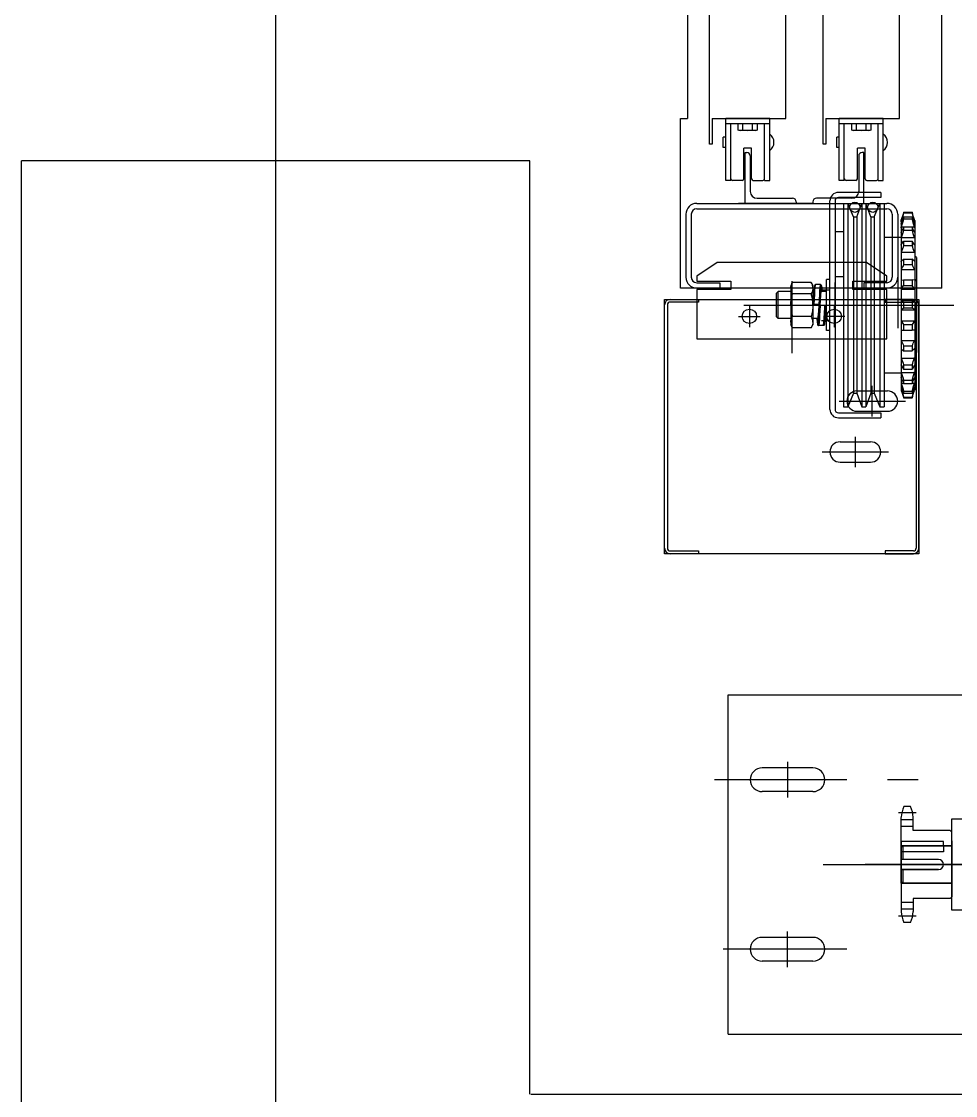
# Model space of a CAD drawing. Header units: millimetres. Extents: x -47382 to 204618, y -51045 to 127155.
# Drawn here: x 137700 to 138251, y 20871 to 21504 of the extents above; entities that cross this region are included whole.
import ezdxf

# ---------------------------------------------------------------- set-up
doc = ezdxf.new("R2010")
doc.units = ezdxf.units.MM
doc.header["$LTSCALE"] = 300
doc.header["$MEASUREMENT"] = 0
doc.linetypes.add('CEN', pattern=[62, 60, -1, 0, -1])
doc.layers.get('0').update_dxf_attribs({"linetype": 'CONTINUOUS'})
for name, color, linetype in [('A-CEN', 1, 'CEN'), ('A-DETL-PEN8', 8, 'CONTINUOUS'), ('A-ST-CONC', 2, 'CONTINUOUS')]:
    doc.layers.add(name, color=color, linetype=linetype)
doc.styles.get("Standard").update_dxf_attribs({"font": ''})
doc.styles.get('Standard').set_extended_font_data('DotumChe')

# ---------------------------------------------------------------- blocks, each defined once
blk = doc.blocks.new('G$CD692945F')
at = {"layer": 'A-DETL-PEN8'}
for p, q in [((2607.55, 597.09, 0), (2607.55, 3007.09, 0)), ((2470.55, 682.09, 0), (2470.55, 2922.09, 0)), ((2537.55, 682.09, 0), (2537.55, 2922.09, 0)), ((2457.55, 2907.09, 0), (2457.55, 697.09, 0)), ((2515.55, 697.09, 0), (2515.55, 2907.09, 0)), ((2582.55, 697.09, 0), (2582.55, 2907.09, 0)), ((2453.45, 697.09, 0), (2457.55, 697.09, 0)), ((2453.45, 597.09, 0), (2453.45, 697.09, 0)), ((2472.15, 697.09, 0), (2472.15, 682.09, 0)), ((2472.15, 697.09, 0), (2515.55, 697.09, 0)), ((2506.05, 697.09, 0), (2480.05, 697.09, 0)), ((2480.05, 660.59, 0), (2480.05, 697.09, 0)), ((2506.05, 660.59, 0), (2506.05, 697.09, 0)), ((2539.15, 697.09, 0), (2582.55, 697.09, 0)), ((2539.15, 697.09, 0), (2539.15, 682.09, 0)), ((2573.05, 697.09, 0), (2547.05, 697.09, 0)), ((2547.05, 660.59, 0), (2547.05, 697.09, 0)), ((2573.05, 660.59, 0), (2573.05, 697.09, 0)), ((2506.05, 694.09, 0), (2480.05, 694.09, 0)), ((2483.05, 660.59, 0), (2483.05, 694.09, 0)), ((2487.27, 694.09, 0), (2487.27, 690.54, 0)), ((2498.82, 694.09, 0), (2487.27, 694.09, 0)), ((2490.16, 690.54, 0), (2490.16, 694.09, 0)), ((2495.93, 690.54, 0), (2495.93, 694.09, 0)), ((2498.82, 690.54, 0), (2498.82, 694.09, 0)), ((2503.05, 660.59, 0), (2503.05, 694.09, 0)), ((2573.05, 694.09, 0), (2547.05, 694.09, 0)), ((2550.05, 660.59, 0), (2550.05, 694.09, 0)), ((2554.27, 694.09, 0), (2554.27, 690.54, 0)), ((2565.82, 694.09, 0), (2554.27, 694.09, 0)), ((2557.16, 690.54, 0), (2557.16, 694.09, 0)), ((2562.93, 690.54, 0), (2562.93, 694.09, 0)), ((2565.82, 690.54, 0), (2565.82, 694.09, 0)), ((2570.05, 660.59, 0), (2570.05, 694.09, 0)), ((2480.05, 686.09, 0), (2478.55, 686.09, 0)), ((2478.55, 680.09, 0), (2478.55, 686.09, 0)), ((2488.05, 690.09, 0), (2487.27, 690.54, 0)), ((2498.05, 690.09, 0), (2488.05, 690.09, 0)), ((2498.82, 690.54, 0), (2498.05, 690.09, 0)), ((2545.55, 680.09, 0), (2545.55, 686.09, 0)), ((2547.05, 686.09, 0), (2545.55, 686.09, 0)), ((2555.05, 690.09, 0), (2554.27, 690.54, 0)), ((2565.05, 690.09, 0), (2555.05, 690.09, 0)), ((2565.82, 690.54, 0), (2565.05, 690.09, 0)), ((2472.15, 682.09, 0), (2470.55, 682.09, 0)), ((2480.05, 680.09, 0), (2478.55, 680.09, 0)), ((2495.3, 679.59, 0), (2490.8, 679.59, 0)), ((2490.8, 661.59, 0), (2490.8, 679.59, 0)), ((2495.3, 661.59, 0), (2495.3, 679.59, 0)), ((2539.15, 682.09, 0), (2537.55, 682.09, 0)), ((2547.05, 680.09, 0), (2545.55, 680.09, 0)), ((2557.8, 661.59, 0), (2557.8, 679.59, 0)), ((2562.3, 679.59, 0), (2557.8, 679.59, 0)), ((2562.3, 661.59, 0), (2562.3, 679.59, 0)), ((2491.55, 647.09, 0), (2491.55, 677.09, 0)), ((2491.55, 677.09, 0), (2492.55, 677.09, 0)), ((2494.55, 675.09, 0), (2494.55, 654.09, 0)), ((2558.55, 675.09, 0), (2558.55, 654.09, 0)), ((2561.55, 677.09, 0), (2560.55, 677.09, 0)), ((2561.55, 647.09, 0), (2561.55, 677.09, 0)), ((2483.05, 660.59, 0), (2480.05, 660.59, 0)), ((2489.8, 660.59, 0), (2484.05, 660.59, 0)), ((2496.3, 660.59, 0), (2502.05, 660.59, 0)), ((2503.05, 660.59, 0), (2506.05, 660.59, 0)), ((2550.05, 660.59, 0), (2547.05, 660.59, 0)), ((2556.8, 660.59, 0), (2551.05, 660.59, 0)), ((2563.3, 660.59, 0), (2569.05, 660.59, 0)), ((2570.05, 660.59, 0), (2573.05, 660.59, 0)), ((2571.55, 653.59, 0), (2546.55, 653.59, 0)), ((2571.55, 653.59, 0), (2571.55, 650.59, 0)), ((2462.95, 647.09, 0), (2575.15, 647.09, 0)), ((2531.67, 647.09, 0), (2487.57, 647.09, 0)), ((2521.55, 647.09, 0), (2491.55, 647.09, 0)), ((2498.55, 650.09, 0), (2519.55, 650.09, 0)), ((2521.55, 648.09, 0), (2521.55, 647.09, 0)), ((2531.55, 648.09, 0), (2531.55, 647.09, 0)), ((2531.55, 647.09, 0), (2561.55, 647.09, 0)), ((2554.55, 650.09, 0), (2533.55, 650.09, 0)), ((2541.55, 525.59, 0), (2541.55, 648.59, 0)), ((2544.55, 648.59, 0), (2544.55, 525.59, 0)), ((2571.55, 650.59, 0), (2546.55, 650.59, 0)), ((2549.55, 647.09, 0), (2549.55, 534.44, 0)), ((2549.55, 647.09, 0), (2552.05, 647.09, 0)), ((2552.05, 647.09, 0), (2552.05, 534.44, 0)), ((2555.45, 639.09, 0), (2552.05, 647.09, 0)), ((2557.45, 639.09, 0), (2560.3, 647.09, 0)), ((2560.3, 647.09, 0), (2560.3, 534.44, 0)), ((2560.3, 647.09, 0), (2562.8, 647.09, 0)), ((2562.8, 647.09, 0), (2562.8, 534.44, 0)), ((2565.65, 639.09, 0), (2562.8, 647.09, 0)), ((2567.65, 639.09, 0), (2571.05, 647.09, 0)), ((2571.05, 647.09, 0), (2571.05, 534.44, 0)), ((2571.05, 647.09, 0), (2573.55, 647.09, 0)), ((2573.55, 647.09, 0), (2573.55, 534.44, 0)), ((2456.55, 640.69, 0), (2456.55, 603.49, 0)), ((2459.75, 640.69, 0), (2459.75, 603.49, 0)), ((2462.95, 643.89, 0), (2575.15, 643.89, 0)), ((2578.35, 640.69, 0), (2578.35, 603.49, 0)), ((2581.55, 640.69, 0), (2581.55, 603.49, 0)), ((2585.05, 641.87, 0), (2585.05, 641.46, 0)), ((2585.05, 641.87, 0), (2590.05, 641.87, 0)), ((2585.05, 641.46, 0), (2590.05, 641.46, 0)), ((2590.05, 641.87, 0), (2590.05, 641.46, 0)), ((2555.45, 639.09, 0), (2555.45, 541.46, 0)), ((2555.45, 639.09, 0), (2557.45, 639.09, 0)), ((2557.45, 639.09, 0), (2557.45, 541.46, 0)), ((2565.65, 639.09, 0), (2565.65, 541.46, 0)), ((2565.65, 639.09, 0), (2567.65, 639.09, 0)), ((2567.65, 639.09, 0), (2567.65, 541.46, 0)), ((2583.55, 637, 0), (2583.67, 637.4, 0)), ((2583.55, 637, 0), (2583.55, 636.29, 0)), ((2583.55, 636.29, 0), (2583.67, 636.72, 0)), ((2583.55, 636.29, 0), (2583.55, 634.8, 0)), ((2583.55, 634.8, 0), (2583.67, 635.15, 0)), ((2583.55, 634.8, 0), (2583.55, 632.73, 0)), ((2583.67, 636.72, 0), (2584.22, 636.72, 0)), ((2585.05, 639.11, 0), (2590.05, 639.11, 0)), ((2585.05, 639.11, 0), (2585.05, 637.89, 0)), ((2585.05, 637.89, 0), (2590.05, 637.89, 0)), ((2590.05, 639.11, 0), (2590.05, 637.89, 0)), ((2590.88, 636.72, 0), (2591.42, 636.72, 0)), ((2591.55, 637, 0), (2591.42, 637.4, 0)), ((2591.55, 637, 0), (2591.42, 637.4, 0)), ((2591.55, 636.29, 0), (2591.42, 636.72, 0)), ((2591.55, 634.8, 0), (2591.42, 635.15, 0)), ((2591.55, 637, 0), (2591.55, 636.29, 0)), ((2591.55, 636.29, 0), (2591.55, 634.63, 0)), ((2591.55, 634.8, 0), (2591.55, 632.73, 0)), ((2549.55, 630.34, 0), (2544.55, 630.34, 0)), ((2583.55, 632.73, 0), (2583.67, 633.16, 0)), ((2583.55, 632.73, 0), (2583.55, 629.83, 0)), ((2583.55, 629.83, 0), (2583.55, 626.51, 0)), ((2583.67, 633.16, 0), (2584.98, 633.16, 0)), ((2585.05, 633.31, 0), (2585.05, 631.36, 0)), ((2585.05, 633.31, 0), (2590.05, 633.31, 0)), ((2585.05, 631.36, 0), (2590.05, 631.36, 0)), ((2590.05, 633.31, 0), (2590.05, 631.36, 0)), ((2590.11, 633.16, 0), (2591.42, 633.16, 0)), ((2591.55, 632.73, 0), (2591.42, 633.16, 0)), ((2591.55, 632.73, 0), (2591.55, 629.6, 0)), ((2591.55, 629.83, 0), (2591.55, 626.51, 0)), ((2573.55, 627.09, 0), (2583.55, 627.09, 0)), ((2583.55, 626.51, 0), (2583.55, 622.38, 0)), ((2583.55, 622.38, 0), (2583.55, 618.01, 0)), ((2583.67, 626.93, 0), (2591.42, 626.93, 0)), ((2583.67, 622.57, 0), (2585.05, 624.84, 0)), ((2585.05, 624.84, 0), (2585.05, 622.26, 0)), ((2585.05, 624.84, 0), (2590.05, 624.84, 0)), ((2585.05, 622.26, 0), (2590.05, 622.26, 0)), ((2590.05, 624.84, 0), (2590.05, 622.26, 0)), ((2591.42, 622.57, 0), (2590.05, 624.84, 0)), ((2591.55, 626.51, 0), (2591.55, 622.23, 0)), ((2591.55, 622.38, 0), (2591.55, 618.01, 0)), ((2583.55, 618.01, 0), (2583.55, 612.88, 0)), ((2583.67, 618.38, 0), (2591.42, 618.38, 0)), ((2591.55, 618.01, 0), (2591.55, 612.85, 0)), ((2592.55, 615.09, 0), (2591.55, 615.98, 0)), ((2592.55, 615.09, 0), (2592.55, 562.52, 0)), ((2475.05, 612.19, 0), (2463.05, 604.19, 0)), ((2563.05, 612.19, 0), (2475.05, 612.19, 0)), ((2575.05, 604.19, 0), (2563.05, 612.19, 0)), ((2581.55, 610.69, 0), (2581.55, 573.49, 0)), ((2583.55, 612.88, 0), (2583.55, 607.7, 0)), ((2583.67, 612.96, 0), (2585.05, 614.17, 0)), ((2585.05, 614.17, 0), (2590.05, 614.17, 0)), ((2585.05, 614.17, 0), (2585.05, 611.12, 0)), ((2585.05, 611.12, 0), (2590.05, 611.12, 0)), ((2591.42, 612.96, 0), (2590.05, 614.17, 0)), ((2590.05, 614.17, 0), (2590.05, 611.12, 0)), ((2591.55, 612.88, 0), (2591.55, 607.7, 0)), ((2463.05, 604.19, 0), (2463.05, 601.19, 0)), ((2539.55, 587.09, 0), (2539.55, 602.09, 0)), ((2541.55, 602.09, 0), (2539.55, 602.09, 0)), ((2549.55, 603.84, 0), (2544.55, 603.84, 0)), ((2575.05, 601.19, 0), (2575.05, 604.19, 0)), ((2583.55, 607.7, 0), (2583.55, 601.88, 0)), ((2583.67, 608.01, 0), (2591.42, 608.01, 0)), ((2583.67, 601.86, 0), (2585.05, 601.92, 0)), ((2585.05, 601.92, 0), (2585.05, 598.58, 0)), ((2585.05, 601.92, 0), (2590.05, 601.92, 0)), ((2591.42, 601.86, 0), (2590.05, 601.92, 0)), ((2590.05, 601.92, 0), (2590.05, 598.58, 0)), ((2591.55, 607.7, 0), (2591.55, 601.88, 0)), ((2592.55, 602.56, 0), (2592.55, 602.63, 0)), ((2592.55, 602.56, 0), (2592.55, 602.36, 0)), ((2592.55, 601.15, 0), (2592.55, 602.36, 0)), ((2607.55, 597.09, 0), (2453.45, 597.09, 0)), ((2462.95, 600.29, 0), (2476.55, 600.29, 0)), ((2462.95, 597.09, 0), (2476.55, 597.09, 0)), ((2463.05, 601.19, 0), (2483.05, 601.19, 0)), ((2483.05, 596.19, 0), (2463.05, 596.19, 0)), ((2463.05, 596.19, 0), (2463.05, 567.19, 0)), ((2476.55, 600.29, 0), (2476.55, 597.09, 0)), ((2483.05, 601.19, 0), (2483.05, 596.19, 0)), ((2519.48, 600.49, 0), (2518.45, 598.7, 0)), ((2518.45, 598.7, 0), (2518.45, 597.14, 0)), ((2518.45, 597.14, 0), (2518.47, 597.61, 0)), ((2518.45, 597.14, 0), (2518.45, 587.09, 0)), ((2518.45, 597.14, 0), (2518.47, 596.68, 0)), ((2518.47, 597.61, 0), (2518.53, 598.07, 0)), ((2518.47, 596.68, 0), (2518.53, 596.22, 0)), ((2518.53, 598.07, 0), (2518.64, 598.54, 0)), ((2518.53, 596.22, 0), (2518.64, 595.75, 0)), ((2518.64, 598.54, 0), (2518.79, 599.02, 0)), ((2518.64, 595.75, 0), (2518.79, 595.27, 0)), ((2518.79, 599.02, 0), (2519.09, 599.75, 0)), ((2519.05, 601.22, 0), (2519.05, 558.8, 0)), ((2519.09, 599.75, 0), (2519.48, 600.49, 0)), ((2530.51, 600.49, 0), (2519.48, 600.49, 0)), ((2530.51, 600.49, 0), (2531.55, 598.7, 0)), ((2530.9, 599.75, 0), (2530.51, 600.49, 0)), ((2531.21, 599.02, 0), (2530.9, 599.75, 0)), ((2531.36, 598.54, 0), (2531.21, 599.02, 0)), ((2531.36, 595.75, 0), (2531.21, 595.27, 0)), ((2531.46, 598.07, 0), (2531.36, 598.54, 0)), ((2531.46, 596.22, 0), (2531.36, 595.75, 0)), ((2531.53, 597.61, 0), (2531.46, 598.07, 0)), ((2531.53, 596.68, 0), (2531.46, 596.22, 0)), ((2531.55, 597.14, 0), (2531.53, 597.61, 0)), ((2531.55, 597.14, 0), (2531.53, 596.68, 0)), ((2531.55, 598.7, 0), (2531.55, 597.14, 0)), ((2531.55, 597.14, 0), (2531.55, 587.09, 0)), ((2532.21, 595.73, 0), (2531.98, 591.91, 0)), ((2532.37, 597.61, 0), (2532.21, 595.73, 0)), ((2532.49, 598.42, 0), (2532.37, 597.61, 0)), ((2532.58, 598.77, 0), (2532.49, 598.42, 0)), ((2532.71, 599.01, 0), (2532.58, 598.77, 0)), ((2532.67, 595.43, 0), (2532.84, 597.74, 0)), ((2532.85, 599.12, 0), (2532.71, 599.01, 0)), ((2532.84, 597.74, 0), (2532.95, 598.65, 0)), ((2533.12, 599.2, 0), (2532.85, 599.12, 0)), ((2532.95, 598.65, 0), (2533.01, 598.95, 0)), ((2533.01, 598.95, 0), (2533.06, 599.14, 0)), ((2533.06, 599.14, 0), (2533.09, 599.18, 0)), ((2533.09, 599.18, 0), (2533.11, 599.19, 0)), ((2533.11, 599.19, 0), (2533.12, 599.2, 0)), ((2535.92, 599.19, 0), (2533.12, 599.2, 0)), ((2535.64, 597.7, 0), (2535.46, 595.3, 0)), ((2535.76, 598.71, 0), (2535.64, 597.7, 0)), ((2535.83, 599.02, 0), (2535.76, 598.71, 0)), ((2535.87, 599.14, 0), (2535.83, 599.02, 0)), ((2535.89, 599.17, 0), (2535.87, 599.14, 0)), ((2535.91, 599.19, 0), (2535.89, 599.17, 0)), ((2535.92, 599.19, 0), (2535.91, 599.19, 0)), ((2535.92, 599.19, 0), (2535.94, 599.19, 0)), ((2535.95, 599.19, 0), (2535.94, 599.19, 0)), ((2536.19, 599.12, 0), (2535.95, 599.19, 0)), ((2536.07, 596.44, 0), (2535.98, 595.16, 0)), ((2536.22, 597.92, 0), (2536.07, 596.44, 0)), ((2536.33, 599, 0), (2536.19, 599.12, 0)), ((2536.31, 598.45, 0), (2536.22, 597.92, 0)), ((2536.26, 595.42, 0), (2536.32, 595.64, 0)), ((2536.35, 598.61, 0), (2536.31, 598.45, 0)), ((2536.32, 595.64, 0), (2536.38, 595.77, 0)), ((2536.41, 598.9, 0), (2536.33, 599, 0)), ((2536.38, 598.67, 0), (2536.35, 598.61, 0)), ((2536.4, 598.68, 0), (2536.38, 598.67, 0)), ((2536.38, 595.77, 0), (2536.41, 595.79, 0)), ((2536.41, 598.69, 0), (2536.4, 598.68, 0)), ((2536.51, 598.63, 0), (2536.41, 598.9, 0)), ((2536.42, 598.69, 0), (2536.41, 598.69, 0)), ((2536.41, 595.79, 0), (2536.42, 595.79, 0)), ((2536.42, 598.69, 0), (2536.43, 598.69, 0)), ((2536.42, 595.79, 0), (2536.45, 595.79, 0)), ((2536.43, 598.69, 0), (2536.45, 598.68, 0)), ((2536.45, 598.68, 0), (2536.47, 598.65, 0)), ((2536.45, 595.79, 0), (2536.46, 595.77, 0)), ((2536.46, 595.77, 0), (2536.5, 595.71, 0)), ((2536.47, 598.65, 0), (2536.51, 598.54, 0)), ((2536.5, 595.71, 0), (2536.55, 595.57, 0)), ((2536.59, 598.23, 0), (2536.51, 598.63, 0)), ((2536.51, 598.54, 0), (2536.57, 598.27, 0)), ((2536.55, 596.09, 0), (2541.55, 596.09, 0)), ((2536.57, 598.27, 0), (2536.69, 597.39, 0)), ((2536.7, 597.27, 0), (2536.59, 598.23, 0)), ((2536.69, 597.39, 0), (2536.87, 595.09, 0)), ((2536.87, 595.09, 0), (2536.7, 597.27, 0)), ((2544.55, 587.09, 0), (2544.55, 600.34, 0)), ((2555.05, 596.19, 0), (2555.05, 601.19, 0)), ((2555.05, 601.19, 0), (2575.05, 601.19, 0)), ((2575.05, 596.19, 0), (2555.05, 596.19, 0)), ((2575.15, 600.29, 0), (2561.55, 600.29, 0)), ((2561.55, 600.29, 0), (2561.55, 597.09, 0)), ((2575.15, 597.09, 0), (2561.55, 597.09, 0)), ((2575.05, 567.19, 0), (2575.05, 596.19, 0)), ((2583.55, 601.88, 0), (2583.55, 596.2, 0)), ((2583.55, 596.2, 0), (2583.55, 590.02, 0)), ((2583.66, 601.86, 0), (2583.67, 601.86, 0)), ((2583.67, 596.42, 0), (2585.05, 598.58, 0)), ((2583.67, 596.42, 0), (2591.42, 596.42, 0)), ((2585.05, 598.58, 0), (2590.05, 598.58, 0)), ((2591.42, 596.42, 0), (2590.05, 598.58, 0)), ((2591.44, 601.86, 0), (2591.42, 601.86, 0)), ((2591.55, 601.88, 0), (2591.55, 596.2, 0)), ((2591.55, 596.2, 0), (2591.55, 590.02, 0)), ((2592.55, 601.15, 0), (2592.55, 600.6, 0)), ((2592.55, 600.6, 0), (2592.55, 588.96, 0)), ((2444.05, 590.44, 0), (2594.05, 590.44, 0)), ((2444.05, 440.44, 0), (2444.05, 590.44, 0)), ((2447.25, 590.44, 0), (2464.05, 590.44, 0)), ((2464.05, 590.44, 0), (2464.05, 588.84, 0)), ((2510.05, 594.09, 0), (2511.05, 595.09, 0)), ((2510.05, 593.24, 0), (2510.05, 594.09, 0)), ((2510.05, 580.09, 0), (2510.05, 593.24, 0)), ((2511.05, 594.12, 0), (2511.05, 595.09, 0)), ((2518.45, 595.09, 0), (2511.05, 595.09, 0)), ((2511.05, 579.09, 0), (2511.05, 594.12, 0)), ((2518.53, 588.92, 0), (2518.64, 589.87, 0)), ((2518.64, 589.87, 0), (2518.79, 590.84, 0)), ((2518.79, 595.27, 0), (2519.09, 594.54, 0)), ((2518.79, 590.84, 0), (2519.09, 592.3, 0)), ((2519.09, 594.54, 0), (2519.48, 593.79, 0)), ((2519.09, 592.3, 0), (2519.48, 593.79, 0)), ((2530.51, 593.79, 0), (2519.48, 593.79, 0)), ((2530.9, 594.54, 0), (2530.51, 593.79, 0)), ((2530.9, 592.3, 0), (2530.51, 593.79, 0)), ((2531.21, 595.27, 0), (2530.9, 594.54, 0)), ((2531.21, 590.84, 0), (2530.9, 592.3, 0)), ((2531.36, 589.87, 0), (2531.21, 590.84, 0)), ((2531.47, 588.92, 0), (2531.36, 589.87, 0)), ((2532.17, 595.09, 0), (2531.55, 595.09, 0)), ((2531.98, 591.91, 0), (2531.77, 587.58, 0)), ((2532.27, 587.56, 0), (2532.56, 593.56, 0)), ((2532.56, 593.56, 0), (2532.67, 595.43, 0)), ((2535.35, 593.35, 0), (2535.06, 587.43, 0)), ((2535.46, 595.3, 0), (2535.35, 593.35, 0)), ((2535.8, 592.15, 0), (2535.56, 587.4, 0)), ((2535.56, 587.32, 0), (2535.87, 591.82, 0)), ((2535.73, 589.82, 0), (2535.56, 587.32, 0)), ((2535.98, 593.16, 0), (2535.73, 589.82, 0)), ((2535.98, 595.16, 0), (2535.8, 592.15, 0)), ((2535.87, 591.82, 0), (2536.03, 593.71, 0)), ((2536.14, 594.66, 0), (2535.98, 593.16, 0)), ((2536.03, 593.71, 0), (2536.14, 594.71, 0)), ((2536.14, 594.71, 0), (2536.26, 595.42, 0)), ((2536.15, 594.75, 0), (2536.14, 594.66, 0)), ((2536.3, 595.5, 0), (2536.15, 594.75, 0)), ((2539.55, 595.09, 0), (2536.2, 595.09, 0)), ((2536.55, 595.57, 0), (2536.65, 595.09, 0)), ((2590.85, 590.44, 0), (2574.05, 590.44, 0)), ((2574.05, 590.44, 0), (2574.05, 588.84, 0)), ((2583.55, 590.02, 0), (2583.55, 584.17, 0)), ((2583.67, 589.89, 0), (2591.42, 589.89, 0)), ((2583.67, 589.89, 0), (2585.05, 588.82, 0)), ((2591.42, 589.89, 0), (2590.05, 588.82, 0)), ((2591.55, 590.02, 0), (2591.55, 584.17, 0)), ((2594.05, 590.44, 0), (2594.05, 440.44, 0)), ((2444.05, 443.64, 0), (2444.05, 587.24, 0)), ((2445.65, 587.24, 0), (2445.65, 443.64, 0)), ((2464.05, 588.84, 0), (2447.25, 588.84, 0)), ((2490.71, 587.09, 0), (2614.75, 587.09, 0)), ((2494.05, 586.82, 0), (2494.05, 574.07, 0)), ((2518.45, 587.09, 0), (2518.47, 588, 0)), ((2518.45, 587.09, 0), (2518.45, 577.04, 0)), ((2518.45, 587.09, 0), (2518.47, 586.19, 0)), ((2518.47, 588, 0), (2518.53, 588.92, 0)), ((2518.47, 586.19, 0), (2518.53, 585.27, 0)), ((2518.53, 585.27, 0), (2518.64, 584.32, 0)), ((2518.64, 584.32, 0), (2518.79, 583.35, 0)), ((2518.79, 583.35, 0), (2519.09, 581.89, 0)), ((2531.21, 583.35, 0), (2530.9, 581.89, 0)), ((2531.36, 584.32, 0), (2531.21, 583.35, 0)), ((2531.47, 585.27, 0), (2531.36, 584.32, 0)), ((2531.53, 588, 0), (2531.47, 588.92, 0)), ((2531.53, 586.19, 0), (2531.47, 585.27, 0)), ((2531.55, 587.09, 0), (2531.53, 588, 0)), ((2531.55, 587.09, 0), (2531.53, 586.19, 0)), ((2531.55, 587.09, 0), (2531.55, 577.04, 0)), ((2531.77, 587.56, 0), (2531.77, 587.58, 0)), ((2531.77, 587.56, 0), (2532.4, 587.52, 0)), ((2535.06, 587.43, 0), (2532.27, 587.56, 0)), ((2532.4, 587.52, 0), (2535.06, 587.34, 0)), ((2534.88, 581.9, 0), (2535.01, 583.54, 0)), ((2535.24, 587.11, 0), (2534.92, 582.35, 0)), ((2535.24, 586.97, 0), (2534.93, 580.92, 0)), ((2535.01, 583.54, 0), (2535.24, 587.11, 0)), ((2535.5, 587.41, 0), (2535.06, 587.43, 0)), ((2535.06, 587.34, 0), (2535.51, 587.32, 0)), ((2535.24, 587.11, 0), (2535.24, 586.97, 0)), ((2535.24, 587.11, 0), (2535.24, 587.11, 0)), ((2535.24, 587.11, 0), (2535.24, 587.11, 0)), ((2535.24, 587.11, 0), (2535.25, 587.11, 0)), ((2535.29, 586.96, 0), (2535.24, 586.97, 0)), ((2535.24, 586.97, 0), (2535.24, 586.97, 0)), ((2535.24, 586.97, 0), (2535.24, 586.97, 0)), ((2535.24, 586.97, 0), (2535.24, 586.97, 0)), ((2535.25, 587.11, 0), (2535.26, 587.12, 0)), ((2535.26, 587.12, 0), (2535.42, 587.12, 0)), ((2535.74, 586.93, 0), (2535.29, 586.96, 0)), ((2535.42, 587.12, 0), (2535.74, 587.1, 0)), ((2535.74, 586.93, 0), (2535.44, 580.85, 0)), ((2535.55, 587.4, 0), (2535.5, 587.41, 0)), ((2535.51, 587.32, 0), (2535.56, 587.32, 0)), ((2535.56, 587.4, 0), (2535.55, 587.4, 0)), ((2535.56, 587.32, 0), (2535.56, 587.4, 0)), ((2535.56, 587.4, 0), (2535.56, 587.4, 0)), ((2535.56, 587.32, 0), (2535.56, 587.32, 0)), ((2535.56, 587.32, 0), (2535.56, 587.32, 0)), ((2535.74, 587.1, 0), (2538.53, 586.91, 0)), ((2538.53, 586.8, 0), (2535.74, 586.93, 0)), ((2538.26, 581.2, 0), (2538.53, 586.8, 0)), ((2538.97, 586.88, 0), (2538.53, 586.91, 0)), ((2538.53, 586.8, 0), (2538.98, 586.79, 0)), ((2539.03, 586.79, 0), (2538.73, 580.79, 0)), ((2539.02, 586.87, 0), (2538.97, 586.88, 0)), ((2538.98, 586.79, 0), (2539.03, 586.79, 0)), ((2539.03, 586.87, 0), (2539.02, 586.87, 0)), ((2539.03, 586.87, 0), (2539.03, 586.79, 0)), ((2539.03, 586.87, 0), (2539.03, 586.87, 0)), ((2539.03, 586.79, 0), (2539.03, 586.79, 0)), ((2539.03, 586.79, 0), (2539.03, 586.79, 0)), ((2539.55, 572.09, 0), (2539.55, 587.09, 0)), ((2544.05, 586.82, 0), (2544.05, 574.07, 0)), ((2544.55, 573.84, 0), (2544.55, 587.09, 0)), ((2574.05, 588.84, 0), (2590.85, 588.84, 0)), ((2583.55, 584.17, 0), (2583.55, 577.99, 0)), ((2583.67, 584.3, 0), (2585.05, 585.37, 0)), ((2583.67, 584.3, 0), (2591.42, 584.3, 0)), ((2585.05, 588.82, 0), (2585.05, 585.37, 0)), ((2585.05, 588.82, 0), (2590.05, 588.82, 0)), ((2585.05, 585.37, 0), (2590.05, 585.37, 0)), ((2590.05, 588.82, 0), (2590.05, 585.37, 0)), ((2591.42, 584.3, 0), (2590.05, 585.37, 0)), ((2591.55, 584.17, 0), (2591.55, 577.99, 0)), ((2592.45, 587.24, 0), (2592.45, 443.64, 0)), ((2592.55, 588.96, 0), (2592.55, 588.21, 0)), ((2592.55, 585.82, 0), (2592.55, 588.21, 0)), ((2592.55, 585.82, 0), (2592.55, 585.07, 0)), ((2592.55, 585.07, 0), (2592.55, 573.49, 0)), ((2594.05, 443.64, 0), (2594.05, 587.24, 0)), ((2487.67, 580.44, 0), (2500.42, 580.44, 0)), ((2510.05, 580.09, 0), (2511.05, 579.09, 0)), ((2518.45, 579.09, 0), (2511.05, 579.09, 0)), ((2518.45, 577.04, 0), (2518.47, 577.51, 0)), ((2518.45, 577.04, 0), (2518.45, 575.49, 0)), ((2518.45, 577.04, 0), (2518.47, 576.58, 0)), ((2518.47, 577.51, 0), (2518.53, 577.97, 0)), ((2518.47, 576.58, 0), (2518.53, 576.12, 0)), ((2518.53, 577.97, 0), (2518.64, 578.44, 0)), ((2518.64, 578.44, 0), (2518.79, 578.92, 0)), ((2518.79, 578.92, 0), (2519.09, 579.65, 0)), ((2519.09, 581.89, 0), (2519.48, 580.39, 0)), ((2519.09, 579.65, 0), (2519.48, 580.39, 0)), ((2530.51, 580.39, 0), (2519.48, 580.39, 0)), ((2530.9, 581.89, 0), (2530.51, 580.39, 0)), ((2530.9, 579.65, 0), (2530.51, 580.39, 0)), ((2531.21, 578.92, 0), (2530.9, 579.65, 0)), ((2531.36, 578.44, 0), (2531.21, 578.92, 0)), ((2531.46, 577.97, 0), (2531.36, 578.44, 0)), ((2531.53, 577.51, 0), (2531.46, 577.97, 0)), ((2531.53, 576.58, 0), (2531.46, 576.12, 0)), ((2531.55, 577.04, 0), (2531.53, 577.51, 0)), ((2531.55, 577.04, 0), (2531.53, 576.58, 0)), ((2534.58, 579.09, 0), (2531.55, 579.09, 0)), ((2531.55, 577.04, 0), (2531.55, 575.49, 0)), ((2533.92, 579.09, 0), (2534.08, 576.94, 0)), ((2533.92, 579.09, 0), (2534.06, 577.27, 0)), ((2534.06, 577.27, 0), (2534.13, 576.55, 0)), ((2534.08, 576.94, 0), (2534.2, 575.98, 0)), ((2534.14, 579.09, 0), (2534.24, 578.61, 0)), ((2534.24, 578.61, 0), (2534.29, 578.47, 0)), ((2534.29, 578.47, 0), (2534.33, 578.41, 0)), ((2534.33, 578.41, 0), (2534.34, 578.4, 0)), ((2534.34, 578.4, 0), (2534.37, 578.39, 0)), ((2534.37, 578.39, 0), (2534.38, 578.4, 0)), ((2534.38, 578.4, 0), (2534.39, 578.4, 0)), ((2534.39, 578.4, 0), (2534.42, 578.43, 0)), ((2534.42, 578.43, 0), (2534.49, 578.6, 0)), ((2534.6, 579.18, 0), (2534.49, 578.69, 0)), ((2534.49, 578.6, 0), (2534.56, 578.9, 0)), ((2534.63, 576.72, 0), (2534.52, 575.92, 0)), ((2534.56, 578.9, 0), (2534.69, 579.85, 0)), ((2534.72, 580.13, 0), (2534.6, 579.18, 0)), ((2534.81, 579.01, 0), (2534.63, 576.72, 0)), ((2534.69, 579.85, 0), (2534.88, 581.9, 0)), ((2534.92, 582.35, 0), (2534.72, 580.13, 0)), ((2534.93, 580.92, 0), (2534.81, 579.01, 0)), ((2535.33, 578.93, 0), (2535.16, 576.55, 0)), ((2535.44, 580.85, 0), (2535.33, 578.93, 0)), ((2536.55, 578.09, 0), (2541.55, 578.09, 0)), ((2550.42, 580.44, 0), (2537.67, 580.44, 0)), ((2537.84, 575.55, 0), (2537.97, 576.69, 0)), ((2537.97, 576.69, 0), (2538.15, 579.19, 0)), ((2538.15, 579.19, 0), (2538.26, 581.2, 0)), ((2538.53, 577.79, 0), (2538.38, 576.3, 0)), ((2538.73, 580.79, 0), (2538.53, 577.79, 0)), ((2539.55, 579.09, 0), (2538.62, 579.09, 0)), ((2583.55, 577.99, 0), (2583.55, 572.31, 0)), ((2583.67, 577.77, 0), (2591.42, 577.77, 0)), ((2583.67, 577.77, 0), (2585.05, 575.61, 0)), ((2591.42, 577.77, 0), (2590.05, 575.61, 0)), ((2591.55, 577.99, 0), (2591.55, 572.31, 0)), ((2519.48, 573.69, 0), (2518.45, 575.49, 0)), ((2518.53, 576.12, 0), (2518.64, 575.65, 0)), ((2518.64, 575.65, 0), (2518.79, 575.17, 0)), ((2518.79, 575.17, 0), (2519.09, 574.44, 0)), ((2519.09, 574.44, 0), (2519.48, 573.69, 0)), ((2530.51, 573.69, 0), (2519.48, 573.69, 0)), ((2530.51, 573.69, 0), (2531.55, 575.49, 0)), ((2530.9, 574.44, 0), (2530.51, 573.69, 0)), ((2531.21, 575.17, 0), (2530.9, 574.44, 0)), ((2531.36, 575.65, 0), (2531.21, 575.17, 0)), ((2531.46, 576.12, 0), (2531.36, 575.65, 0)), ((2534.13, 576.55, 0), (2534.24, 575.79, 0)), ((2534.2, 575.98, 0), (2534.3, 575.5, 0)), ((2534.24, 575.79, 0), (2534.3, 575.58, 0)), ((2534.3, 575.58, 0), (2534.33, 575.52, 0)), ((2534.3, 575.5, 0), (2534.39, 575.29, 0)), ((2534.33, 575.52, 0), (2534.35, 575.5, 0)), ((2534.35, 575.5, 0), (2534.36, 575.49, 0)), ((2534.36, 575.49, 0), (2534.38, 575.49, 0)), ((2534.39, 575.5, 0), (2534.38, 575.49, 0)), ((2534.41, 575.53, 0), (2534.39, 575.5, 0)), ((2534.39, 575.29, 0), (2534.46, 575.19, 0)), ((2534.47, 575.67, 0), (2534.41, 575.53, 0)), ((2534.46, 575.19, 0), (2534.6, 575.07, 0)), ((2534.52, 575.92, 0), (2534.47, 575.67, 0)), ((2534.6, 575.07, 0), (2534.87, 574.99, 0)), ((2534.87, 574.99, 0), (2534.88, 574.99, 0)), ((2537.67, 574.99, 0), (2534.87, 574.99, 0)), ((2534.89, 575, 0), (2534.88, 574.99, 0)), ((2534.9, 575.02, 0), (2534.89, 575, 0)), ((2534.93, 575.07, 0), (2534.9, 575.02, 0)), ((2534.99, 575.28, 0), (2534.93, 575.07, 0)), ((2535.05, 575.6, 0), (2534.99, 575.28, 0)), ((2535.16, 576.55, 0), (2535.05, 575.6, 0)), ((2537.67, 574.99, 0), (2537.68, 575, 0)), ((2537.67, 574.99, 0), (2537.67, 574.99, 0)), ((2537.67, 574.99, 0), (2537.69, 574.99, 0)), ((2537.68, 575, 0), (2537.71, 575.02, 0)), ((2537.7, 574.99, 0), (2537.69, 574.99, 0)), ((2537.94, 575.07, 0), (2537.7, 574.99, 0)), ((2537.71, 575.02, 0), (2537.73, 575.06, 0)), ((2537.73, 575.06, 0), (2537.77, 575.2, 0)), ((2537.77, 575.2, 0), (2537.84, 575.55, 0)), ((2538.08, 575.18, 0), (2537.94, 575.07, 0)), ((2538.21, 575.41, 0), (2538.08, 575.18, 0)), ((2538.28, 575.65, 0), (2538.21, 575.41, 0)), ((2538.38, 576.3, 0), (2538.28, 575.65, 0)), ((2541.55, 572.09, 0), (2539.55, 572.09, 0)), ((2583.55, 572.31, 0), (2583.55, 566.49, 0)), ((2583.66, 572.33, 0), (2583.67, 572.33, 0)), ((2583.67, 572.33, 0), (2585.05, 572.27, 0)), ((2585.05, 575.61, 0), (2585.05, 572.27, 0)), ((2585.05, 575.61, 0), (2590.05, 575.61, 0)), ((2585.05, 572.27, 0), (2590.05, 572.27, 0)), ((2590.05, 575.61, 0), (2590.05, 572.27, 0)), ((2591.42, 572.33, 0), (2590.05, 572.27, 0)), ((2591.44, 572.33, 0), (2591.42, 572.33, 0)), ((2591.55, 572.31, 0), (2591.55, 566.49, 0)), ((2592.55, 573.49, 0), (2592.55, 572.95, 0)), ((2592.55, 571.76, 0), (2592.55, 572.95, 0)), ((2592.55, 571.76, 0), (2592.55, 571.56, 0)), ((2463.05, 567.19, 0), (2575.05, 567.19, 0)), ((2583.55, 566.49, 0), (2583.55, 561.31, 0)), ((2583.67, 566.18, 0), (2591.42, 566.18, 0)), ((2591.55, 566.49, 0), (2591.55, 561.31, 0)), ((2583.55, 561.31, 0), (2583.55, 556.18, 0)), ((2583.67, 561.23, 0), (2585.05, 560.02, 0)), ((2585.05, 563.07, 0), (2585.05, 560.02, 0)), ((2585.05, 563.07, 0), (2590.05, 563.07, 0)), ((2585.05, 560.02, 0), (2590.05, 560.02, 0)), ((2590.05, 563.07, 0), (2590.05, 560.02, 0)), ((2591.42, 561.23, 0), (2590.05, 560.02, 0)), ((2591.55, 561.31, 0), (2591.55, 556.18, 0)), ((2592.55, 559.09, 0), (2591.55, 558.21, 0)), ((2592.55, 562.52, 0), (2592.55, 559.09, 0)), ((2583.55, 556.18, 0), (2583.55, 551.81, 0)), ((2583.55, 551.81, 0), (2583.55, 547.68, 0)), ((2583.67, 555.81, 0), (2591.42, 555.81, 0)), ((2583.67, 551.62, 0), (2585.05, 549.35, 0)), ((2585.05, 551.93, 0), (2585.05, 549.35, 0)), ((2585.05, 551.93, 0), (2590.05, 551.93, 0)), ((2590.05, 551.93, 0), (2590.05, 549.35, 0)), ((2591.42, 551.62, 0), (2590.05, 549.35, 0)), ((2591.55, 556.18, 0), (2591.55, 551.81, 0)), ((2591.55, 551.81, 0), (2591.55, 547.68, 0)), ((2573.55, 547.09, 0), (2583.55, 547.09, 0)), ((2583.55, 547.68, 0), (2583.55, 544.36, 0)), ((2583.67, 547.26, 0), (2591.42, 547.26, 0)), ((2585.05, 549.35, 0), (2590.05, 549.35, 0)), ((2591.55, 547.68, 0), (2591.55, 544.36, 0)), ((2555.45, 541.46, 0), (2555.45, 535.09, 0)), ((2557.45, 541.46, 0), (2557.45, 535.09, 0)), ((2565.65, 541.46, 0), (2565.65, 535.09, 0)), ((2566.55, 521.44, 0), (2566.55, 539.44, 0)), ((2567.65, 541.46, 0), (2567.65, 535.09, 0)), ((2583.55, 544.36, 0), (2583.55, 541.46, 0)), ((2583.55, 541.46, 0), (2583.67, 541.03, 0)), ((2583.55, 541.46, 0), (2583.55, 539.39, 0)), ((2583.55, 539.39, 0), (2583.67, 539.04, 0)), ((2583.55, 539.39, 0), (2583.55, 537.9, 0)), ((2583.67, 541.03, 0), (2584.98, 541.03, 0)), ((2585.05, 542.83, 0), (2585.05, 540.88, 0)), ((2585.05, 542.83, 0), (2590.05, 542.83, 0)), ((2585.05, 540.88, 0), (2590.05, 540.88, 0)), ((2590.05, 542.83, 0), (2590.05, 540.88, 0)), ((2590.11, 541.03, 0), (2591.42, 541.03, 0)), ((2591.55, 541.46, 0), (2591.42, 541.03, 0)), ((2591.55, 539.39, 0), (2591.42, 539.04, 0)), ((2591.55, 544.36, 0), (2591.55, 541.46, 0)), ((2591.55, 541.46, 0), (2591.55, 539.39, 0)), ((2591.55, 539.39, 0), (2591.55, 537.9, 0)), ((2549.55, 534.44, 0), (2549.55, 527.09, 0)), ((2555.45, 535.09, 0), (2552.05, 527.09, 0)), ((2552.05, 534.44, 0), (2552.05, 527.09, 0)), ((2555.45, 535.09, 0), (2557.45, 535.09, 0)), ((2557.45, 535.09, 0), (2560.3, 527.09, 0)), ((2557.55, 536.44, 0), (2575.55, 536.44, 0)), ((2560.3, 534.44, 0), (2560.3, 527.09, 0)), ((2565.65, 535.09, 0), (2562.8, 527.09, 0)), ((2562.8, 534.44, 0), (2562.8, 527.09, 0)), ((2565.65, 535.09, 0), (2567.65, 535.09, 0)), ((2567.65, 535.09, 0), (2571.05, 527.09, 0)), ((2571.05, 534.44, 0), (2571.05, 527.09, 0)), ((2573.55, 534.44, 0), (2573.55, 527.09, 0)), ((2583.55, 537.9, 0), (2583.67, 537.47, 0)), ((2583.55, 537.9, 0), (2583.55, 537.19, 0)), ((2583.55, 537.19, 0), (2583.67, 536.79, 0)), ((2583.67, 537.47, 0), (2584.22, 537.47, 0)), ((2585.05, 536.3, 0), (2585.05, 535.08, 0)), ((2585.05, 536.3, 0), (2590.05, 536.3, 0)), ((2585.05, 535.08, 0), (2590.05, 535.08, 0)), ((2585.05, 532.73, 0), (2590.05, 532.73, 0)), ((2585.05, 532.73, 0), (2585.05, 532.31, 0)), ((2585.05, 532.31, 0), (2590.05, 532.31, 0)), ((2585.05, 532.31, 0), (2590.05, 532.31, 0)), ((2590.05, 536.3, 0), (2590.05, 535.08, 0)), ((2590.05, 532.73, 0), (2590.05, 532.31, 0)), ((2590.88, 537.47, 0), (2591.42, 537.47, 0)), ((2591.55, 537.9, 0), (2591.42, 537.47, 0)), ((2591.55, 537.19, 0), (2591.42, 536.79, 0)), ((2591.55, 537.19, 0), (2591.42, 536.79, 0)), ((2591.55, 537.9, 0), (2591.55, 537.19, 0)), ((2547.05, 530.44, 0), (2586.05, 530.44, 0)), ((2549.55, 527.09, 0), (2552.05, 527.09, 0)), ((2560.3, 527.09, 0), (2562.8, 527.09, 0)), ((2571.05, 527.09, 0), (2573.55, 527.09, 0)), ((2546.55, 523.59, 0), (2571.55, 523.59, 0)), ((2546.55, 520.59, 0), (2571.55, 520.59, 0)), ((2557.55, 524.44, 0), (2575.55, 524.44, 0)), ((2571.55, 523.59, 0), (2571.55, 520.59, 0)), ((2556.55, 491.44, 0), (2556.55, 509.44, 0)), ((2547.55, 506.44, 0), (2565.55, 506.44, 0)), ((2537.05, 500.44, 0), (2576.05, 500.44, 0)), ((2547.55, 494.44, 0), (2565.55, 494.44, 0)), ((2594.05, 440.44, 0), (2444.05, 440.44, 0)), ((2447.25, 442.04, 0), (2464.05, 442.04, 0)), ((2464.05, 440.44, 0), (2447.25, 440.44, 0)), ((2464.05, 442.04, 0), (2464.05, 440.44, 0)), ((2590.85, 442.04, 0), (2574.05, 442.04, 0)), ((2574.05, 442.04, 0), (2574.05, 440.44, 0)), ((2574.05, 440.44, 0), (2590.85, 440.44, 0)), ((2481.55, 357.09, 0), (2731.55, 357.09, 0)), ((2481.55, 157.09, 0), (2481.55, 357.09, 0)), ((2516.55, 317.59, 0), (2516.55, 296.59, 0)), ((2531.55, 314.09, 0), (2501.55, 314.09, 0)), ((2551.5, 307.09, 0), (2473.55, 307.09, 0)), ((2593.55, 307.09, 0), (2575.55, 307.09, 0)), ((2531.55, 300.09, 0), (2501.55, 300.09, 0)), ((2592.37, 287.63, 0), (2581.93, 287.63, 0)), ((2589.15, 291.29, 0), (2585.15, 291.29, 0)), ((2583.55, 257.09, 0), (2583.55, 284.9, 0)), ((2590.75, 283.52, 0), (2583.55, 283.52, 0)), ((2590.75, 279.59, 0), (2583.55, 279.59, 0)), ((2590.75, 277.09, 0), (2590.75, 284.9, 0)), ((2613.55, 230.09, 0), (2613.55, 284.09, 0)), ((2613.55, 284.09, 0), (2619.55, 284.09, 0)), ((2612.55, 277.09, 0), (2590.75, 277.09, 0)), ((2612.55, 277.09, 0), (2613.55, 276.09, 0)), ((2613.55, 257.09, 0), (2613.55, 276.09, 0)), ((2608.55, 270.59, 0), (2583.55, 270.59, 0)), ((2583.55, 270.59, 0), (2583.55, 268.09, 0)), ((2613.55, 268.09, 0), (2583.55, 268.09, 0)), ((2583.55, 246.09, 0), (2583.55, 268.09, 0)), ((2583.55, 268.09, 0), (2613.55, 268.09, 0)), ((2583.55, 268.09, 0), (2583.55, 246.09, 0)), ((2613.55, 268.09, 0), (2583.55, 268.09, 0)), ((2584.55, 268.09, 0), (2583.55, 267.09, 0)), ((2583.55, 267.09, 0), (2583.55, 247.09, 0)), ((2613.55, 268.09, 0), (2584.55, 268.09, 0)), ((2584.55, 268.09, 0), (2584.55, 260.09, 0)), ((2608.55, 268.09, 0), (2608.55, 270.59, 0)), ((2608.55, 268.09, 0), (2608.55, 264.59, 0)), ((2613.55, 271.09, 0), (2613.55, 241.09, 0)), ((2608.55, 264.59, 0), (2583.55, 264.59, 0)), ((2605.55, 260.09, 0), (2583.55, 260.09, 0)), ((2605.55, 260.09, 0), (2583.55, 260.09, 0)), ((2537.57, 257.09, 0), (2628.62, 257.09, 0)), ((2901.01, 257.09, 0), (2562.36, 257.09, 0)), ((2583.55, 257.09, 0), (2583.55, 229.28, 0)), ((2583.55, 254.09, 0), (2605.55, 254.09, 0)), ((2605.55, 254.09, 0), (2583.55, 254.09, 0)), ((2584.55, 254.09, 0), (2584.55, 246.09, 0)), ((2613.55, 257.09, 0), (2613.55, 238.09, 0)), ((2584.55, 246.09, 0), (2583.55, 247.09, 0)), ((2613.55, 246.09, 0), (2583.55, 246.09, 0)), ((2583.55, 246.09, 0), (2613.55, 246.09, 0)), ((2613.55, 246.09, 0), (2583.55, 246.09, 0)), ((2613.55, 246.09, 0), (2584.55, 246.09, 0)), ((2590.75, 234.59, 0), (2583.55, 234.59, 0)), ((2612.55, 237.09, 0), (2590.75, 237.09, 0)), ((2590.75, 237.09, 0), (2590.75, 229.28, 0)), ((2612.55, 237.09, 0), (2613.55, 238.09, 0)), ((2590.75, 230.67, 0), (2583.55, 230.67, 0)), ((2619.55, 230.09, 0), (2613.55, 230.09, 0)), ((2592.37, 226.55, 0), (2581.93, 226.55, 0)), ((2589.15, 222.89, 0), (2585.15, 222.89, 0)), ((2516.55, 196.59, 0), (2516.55, 217.59, 0)), ((2531.55, 214.09, 0), (2501.55, 214.09, 0)), ((2551.5, 207.09, 0), (2478.55, 207.09, 0)), ((2531.55, 200.09, 0), (2501.55, 200.09, 0)), ((2481.55, 157.09, 0), (2731.55, 157.09, 0))]:
    blk.add_line(p, q, dxfattribs=at)
for centre, radius in [((2556.29, 644.78, 0), 3), ((2566.81, 644.78, 0), 3), ((2494.05, 580.44, 0), 4.25), ((2494.05, 580.44, 0), 4.25), ((2544.05, 580.44, 0), 4.25)]:
    blk.add_circle(centre, radius, dxfattribs=at)
for centre, radius, start, end in [((2488.72, 692.65, 0), 2.55, 235.59101, 304.40899), ((2493.05, 700.12, 0), 10, 253.21986, 286.78014), ((2497.38, 692.65, 0), 2.55, 235.59101, 304.40899), ((2502.78, 683.09, 0), 5.76, 304.48292, 55.51708), ((2555.72, 692.65, 0), 2.55, 235.59101, 304.40899), ((2560.05, 700.12, 0), 10, 253.21986, 286.78014), ((2564.38, 692.65, 0), 2.55, 235.59101, 304.40899), ((2569.78, 683.09, 0), 5.76, 304.48292, 55.51708), ((2492.55, 675.09, 0), 2, 0, 90), ((2560.55, 675.09, 0), 2, 90, 180), ((2484.05, 661.59, 0), 1, 180, 270), ((2489.8, 661.59, 0), 1, 270, 0), ((2496.3, 661.59, 0), 1, 180, 270), ((2502.05, 661.59, 0), 1, 270, 0), ((2551.05, 661.59, 0), 1, 180, 270), ((2556.8, 661.59, 0), 1, 270, 0), ((2563.3, 661.59, 0), 1, 180, 270), ((2569.05, 661.59, 0), 1, 270, 0), ((2498.55, 654.09, 0), 4, 180, 270), ((2546.55, 648.59, 0), 5, 90, 180), ((2554.55, 654.09, 0), 4, 270, 0), ((2462.95, 640.69, 0), 6.4, 90, 180), ((2462.95, 640.69, 0), 6.4, 90, 180), ((2519.55, 648.09, 0), 2, 0, 90), ((2533.55, 648.09, 0), 2, 90, 180), ((2546.55, 648.59, 0), 2, 90, 180), ((2575.15, 640.69, 0), 6.4, 0, 90), ((2462.95, 640.69, 0), 3.2, 90, 180), ((2462.95, 640.69, 0), 3.2, 90, 180), ((2575.15, 640.69, 0), 3.2, 0, 90), ((4946.02, -86.75, 0), 2470.84, 162.84914, 162.95775), ((5203.76, -122.37, 0), 2727.84, 163.73902, 163.84263), ((229.08, -86.75, 0), 2470.84, 17.04225, 17.15086), ((229.08, -86.75, 0), 2470.84, 17.04225, 17.15086), ((-28.67, -122.37, 0), 2727.84, 16.15737, 16.26098), ((4473.88, -20.42, 0), 2000.66, 160.75219, 160.87216), ((5188.06, -123.84, 0), 2712.18, 163.68874, 163.79263), ((701.22, -20.42, 0), 2000.66, 19.12783, 19.24781), ((-12.97, -123.84, 0), 2712.18, 16.20738, 16.31127), ((2576.95, 632.97, 0), 7.31, 334.5704, 336.91845), ((3895.5, 68.72, 0), 1426.9, 156.69188, 156.83201), ((4902.52, -91.16, 0), 2427.49, 162.68403, 162.79355), ((1279.59, 68.72, 0), 1426.9, 23.16798, 23.30811), ((272.58, -91.16, 0), 2427.49, 17.20644, 17.31597), ((2598.15, 632.97, 0), 7.31, 203.08155, 205.42959), ((2601.16, 621.52, 0), 18.31, 162.80824, 164.16318), ((2581.83, 623.67, 0), 2.14, 323.25005, 329.15889), ((4412.54, -27.79, 0), 1939.66, 160.41925, 160.54098), ((762.56, -27.79, 0), 1939.66, 19.45901, 19.58074), ((2573.93, 621.52, 0), 18.31, 15.83683, 17.19176), ((2593.27, 623.67, 0), 2.14, 210.84111, 216.74995), ((2593.63, 614.86, 0), 10.56, 160.58303, 162.70248), ((2581.46, 614.86, 0), 10.56, 17.29753, 19.41698), ((2583.31, 613.36, 0), 0.541, 296.38707, 312.18629), ((3830.38, 58.07, 0), 1362.61, 156.05419, 156.19724), ((1344.72, 58.07, 0), 1362.61, 23.80275, 23.94582), ((2591.79, 613.36, 0), 0.541, 227.8137, 243.61294), ((2462.95, 603.49, 0), 6.4, 180, 270), ((2462.95, 603.49, 0), 3.2, 180, 270), ((2575.15, 603.49, 0), 6.4, 270, 0), ((2575.15, 603.49, 0), 3.2, 270, 0), ((2588.66, 605.82, 0), 5.45, 156.30483, 159.76537), ((2586.44, 605.82, 0), 5.45, 20.23462, 23.69516), ((2583.66, 602.15, 0), 0.29, 247.70374, 269.87822), ((2585.63, 595.19, 0), 2.31, 147.82275, 154.10708), ((2589.47, 595.19, 0), 2.31, 25.89293, 32.17725), ((2591.44, 602.15, 0), 0.29, 270.12178, 292.29625), ((2447.25, 587.24, 0), 3.2, 90, 180), ((2584.15, 590.48, 0), 0.759, 217.83248, 231.10933), ((2590.85, 587.24, 0), 3.2, 0, 90), ((2590.95, 590.48, 0), 0.759, 308.89067, 322.16752), ((2447.25, 587.24, 0), 1.6, 90, 180), ((2531.49, 573.65, 0), 13.94, 86.82139, 88.87464), ((2584.15, 583.71, 0), 0.759, 128.89067, 142.16752), ((2590.85, 587.24, 0), 1.6, 0, 90), ((2590.95, 583.71, 0), 0.759, 37.83248, 51.10933), ((2585.63, 579, 0), 2.31, 205.89292, 212.17725), ((2589.47, 579, 0), 2.31, 327.82275, 334.10707), ((2583.66, 572.04, 0), 0.29, 90.12178, 112.29626), ((2591.44, 572.04, 0), 0.29, 67.70375, 89.87822), ((2588.66, 568.37, 0), 5.45, 200.23463, 203.69517), ((3830.38, 1116.12, 0), 1362.61, 203.80276, 203.94581), ((1344.72, 1116.12, 0), 1362.61, 336.05418, 336.19725), ((2586.44, 568.37, 0), 5.45, 336.30484, 339.76538), ((2583.31, 560.82, 0), 0.541, 47.81371, 63.61293), ((2591.79, 560.82, 0), 0.541, 116.38706, 132.1863), ((2593.63, 559.32, 0), 10.56, 197.29752, 199.41697), ((2581.83, 550.52, 0), 2.14, 30.84111, 36.74995), ((4412.54, 1201.98, 0), 1939.66, 199.45902, 199.58075), ((762.56, 1201.98, 0), 1939.66, 340.41926, 340.54099), ((2581.46, 559.32, 0), 10.56, 340.58302, 342.70247), ((2593.27, 550.52, 0), 2.14, 143.25005, 149.15889), ((2601.16, 552.67, 0), 18.31, 195.83682, 197.19176), ((4902.52, 1265.35, 0), 2427.49, 197.20645, 197.31597), ((272.58, 1265.35, 0), 2427.49, 342.68403, 342.79356), ((2573.93, 552.67, 0), 18.31, 342.80824, 344.16317), ((2576.95, 541.22, 0), 7.31, 23.08155, 25.4296), ((3895.5, 1105.47, 0), 1426.9, 203.16799, 203.30812), ((5188.06, 1298.03, 0), 2712.18, 196.20737, 196.31126), ((4473.88, 1194.61, 0), 2000.66, 199.12784, 199.24781), ((1279.59, 1105.47, 0), 1426.9, 336.69189, 336.83202), ((-12.97, 1298.03, 0), 2712.18, 343.68873, 343.79262), ((701.22, 1194.61, 0), 2000.66, 340.75219, 340.87217), ((2598.15, 541.22, 0), 7.31, 154.57041, 156.91845), ((2557.55, 530.44, 0), 6, 90, 270), ((2575.55, 530.44, 0), 6, 270, 90), ((5203.76, 1296.56, 0), 2727.84, 196.15737, 196.26098), ((4946.02, 1260.94, 0), 2470.84, 197.04225, 197.15086), ((-28.67, 1296.56, 0), 2727.84, 343.73902, 343.84263), ((229.08, 1260.94, 0), 2470.84, 342.84914, 342.95775), ((229.08, 1260.94, 0), 2470.84, 342.84914, 342.95775), ((2546.55, 525.59, 0), 5, 180, 270), ((2546.55, 525.59, 0), 2, 180, 270), ((2547.55, 500.44, 0), 6, 90, 270), ((2565.55, 500.44, 0), 6, 270, 90), ((2447.25, 443.64, 0), 3.2, 180, 270), ((2447.25, 443.64, 0), 1.6, 180, 270), ((2590.85, 443.64, 0), 1.6, 270, 0), ((2590.85, 443.64, 0), 3.2, 270, 0), ((2501.55, 307.09, 0), 7, 90, 270), ((2531.55, 307.09, 0), 7, 270, 90), ((2604.61, 283.03, 0), 21.15, 156.98296, 174.90236), ((2569.68, 283.03, 0), 21.15, 5.09764, 23.01704), ((2605.55, 257.09, 0), 3, 270, 90), ((2605.55, 257.09, 0), 3, 270, 90), ((2604.61, 231.16, 0), 21.15, 185.09764, 203.01704), ((2569.68, 231.16, 0), 21.15, 336.98296, 354.90236), ((2501.55, 207.09, 0), 7, 90, 270), ((2531.55, 207.09, 0), 7, 270, 90)]:
    blk.add_arc(centre, radius, start, end, dxfattribs=at)
at = {"layer": 'A-DETL-PEN8', "text_generation_flag": 4, "flags": 1}
for tag, p in [('QTY', (3697.93, 3085.6, 0)), ('USER5', (3697.93, 3084.6, 0)), ('USER4', (3697.93, 3083.6, 0)), ('USER3', (3697.93, 3082.6, 0)), ('USER2', (3697.93, 3081.6, 0)), ('USER1', (3697.93, 3080.6, 0)), ('REMARK', (3697.93, 3079.6, 0)), ('WEIGHT', (3697.93, 3076.6, 0)), ('MAKER', (3697.93, 3078.6, 0)), ('PRICE', (3697.93, 3077.6, 0)), ('MATERIAL', (3697.93, 3075.6, 0)), ('SPEC', (3697.93, 3074.6, 0)), ('ENAME', (3697.93, 3073.6, 0)), ('NAME', (3697.93, 3072.6, 0))]:
    blk.add_attdef(tag, p, '', height=0.25, dxfattribs=at)

msp = doc.modelspace()

# ---------------------------------------------------------------- linework, layer by layer
at = {"layer": 'A-CEN'}
msp.add_line((137850, 19471.45), (137850, 24371.45), dxfattribs=at)
at = {"layer": 'A-ST-CONC'}
for p, q in [((137700, 19771.45), (137700, 21421.95, 0)), ((138000, 21421.95, 0), (137700, 21421.95, 0)), ((138000, 20871.45, 0), (138000, 21421.95, 0)), ((138000.45, 20871.45, 0), (141450, 20871.45, 0))]:
    msp.add_line(p, q, dxfattribs=at)

# ---------------------------------------------------------------- block references
msp.add_blockref('G$CD692945F', (135635.4, 20749.85))

doc.saveas('drawing.dxf')
